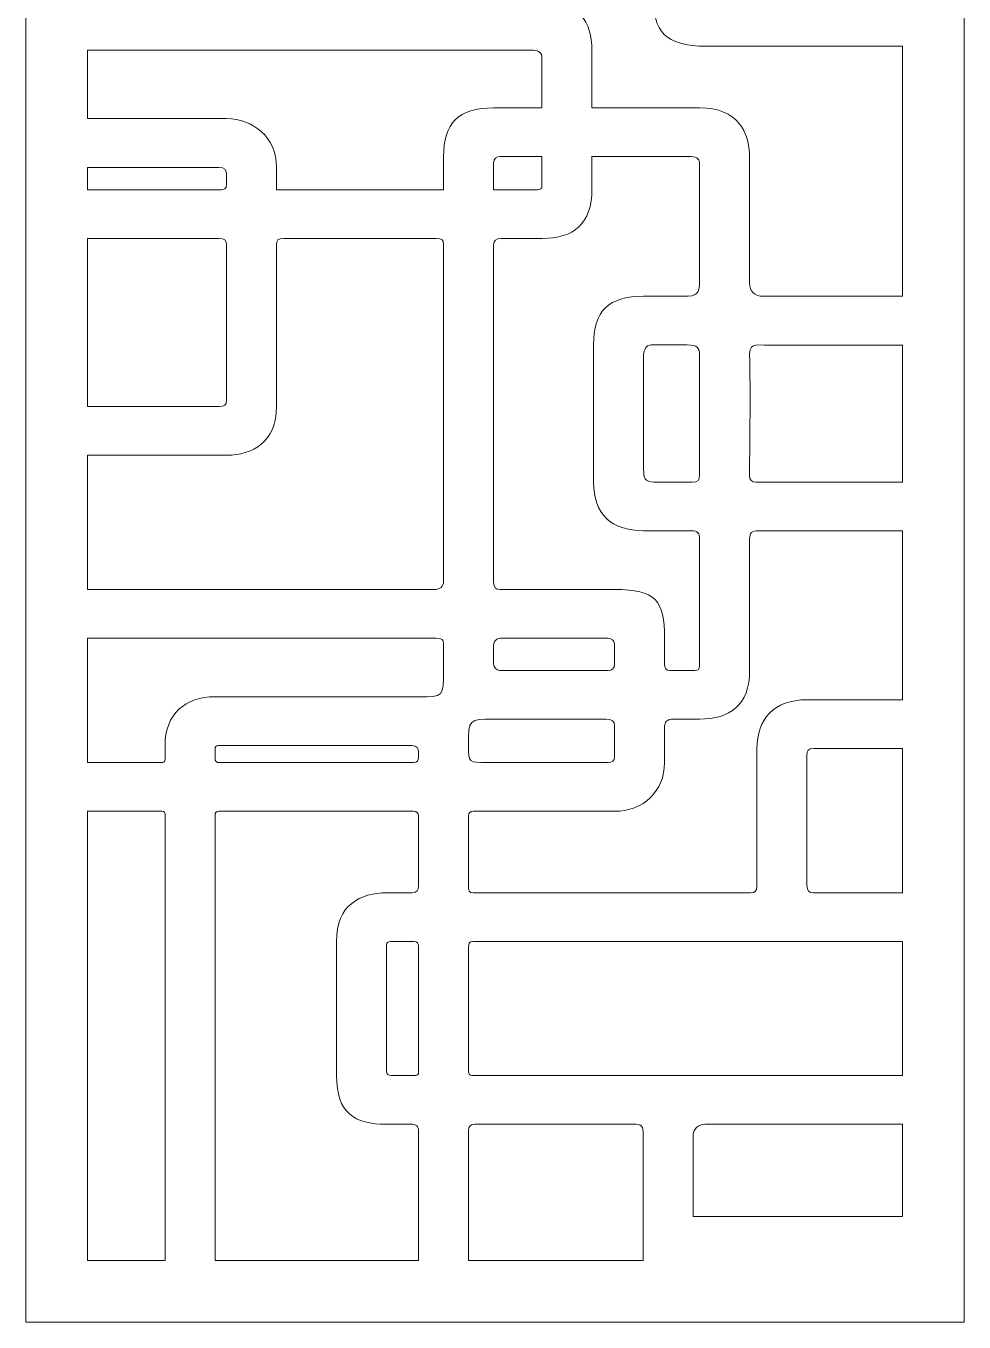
# Model space of a CAD drawing. Header units: centimetres. Extents: x -9.6 to 9.5, y -13.1 to 12.3.
# Drawn here: x -9.55 to -0.71, y -13.14 to -0.93 of the extents above; entities that cross this region are included whole.
import ezdxf

# ---------------------------------------------------------------- set-up
doc = ezdxf.new("R2010")
doc.units = ezdxf.units.CM
doc.header["$MEASUREMENT"] = 0
doc.layers.add('layer 1', color=7, linetype='Continuous')

msp = doc.modelspace()

# ---------------------------------------------------------------- linework, layer by layer
at = {"layer": 'layer 1', "color": 177, "lineweight": 20}
for points, knots in [([(-9.55291, 12.33479), (-9.55291, 12.33479), (-0.70941, 12.33479), (-0.70941, 12.33479), (-0.70941, 12.33479), (-0.70941, 12.33479), (-0.70941, -13.14289), (-0.70941, -13.14289), (-0.70941, -13.14289), (-0.70941, -13.14289), (-9.55291, -13.14289), (-9.55291, -13.14289), (-9.55291, -13.14289), (-9.55291, -13.14289), (-9.55291, 12.33479), (-9.55291, 12.33479)], [0, 0, 0, 0, 0.2, 0.2, 0.2, 0.2, 0.4, 0.4, 0.4, 0.4, 0.6, 0.6, 0.6, 0.6, 1, 1, 1, 1]), ([(-1.28845, -1.11956), (-1.28845, -1.11956), (-3.13707, -1.11956), (-3.13707, -1.11956), (-3.13707, -1.11956), (-3.53477, -1.11956), (-3.63724, -0.97645), (-3.63724, -0.66068), (-3.63724, -0.66068), (-3.63724, -0.38118), (-3.63724, -0.10168), (-3.63724, 0.17783), (-3.63724, 0.17783), (-3.63724, 0.19512), (-3.64864, 0.20872), (-3.66693, 0.20872), (-3.66693, 0.20872), (-4.18879, 0.20872), (-4.71065, 0.20872), (-5.23251, 0.20872), (-5.23251, 0.20872), (-5.26624, 0.20872), (-5.28397, 0.18396), (-5.28397, 0.15199), (-5.28397, 0.15199), (-5.28397, -0.11392), (-5.28397, -0.37984), (-5.28397, -0.64575), (-5.28397, -0.64575), (-5.28397, -0.68088), (-5.26495, -0.69893), (-5.23285, -0.69893), (-5.23285, -0.69893), (-5.05162, -0.69893), (-4.87039, -0.69893), (-4.68915, -0.69893), (-4.68915, -0.69893), (-4.34425, -0.69893), (-4.21772, -0.88742), (-4.21772, -1.15781), (-4.21772, -1.15781), (-4.21772, -1.33886), (-4.21772, -1.51991), (-4.21772, -1.70095), (-4.21772, -1.70095), (-3.87941, -1.70095), (-3.5411, -1.70095), (-3.20279, -1.70095), (-3.20279, -1.70095), (-2.84347, -1.70095), (-2.73135, -1.92992), (-2.73135, -2.15984), (-2.73135, -2.15984), (-2.73135, -2.55643), (-2.73135, -2.95302), (-2.73135, -3.34961), (-2.73135, -3.34961), (-2.73135, -3.43099), (-2.68362, -3.47635), (-2.60334, -3.47635), (-2.60334, -3.47635), (-2.60334, -3.47635), (-1.28845, -3.47635), (-1.28845, -3.47635), (-1.28845, -3.47635), (-1.28845, -3.47635), (-1.28845, -1.11956), (-1.28845, -1.11956)], [0, 0, 0, 0, 0.05555556, 0.05555556, 0.05555556, 0.05555556, 0.11111111, 0.11111111, 0.11111111, 0.11111111, 0.16666667, 0.16666667, 0.16666667, 0.16666667, 0.22222222, 0.22222222, 0.22222222, 0.22222222, 0.27777778, 0.27777778, 0.27777778, 0.27777778, 0.33333333, 0.33333333, 0.33333333, 0.33333333, 0.38888889, 0.38888889, 0.38888889, 0.38888889, 0.44444444, 0.44444444, 0.44444444, 0.44444444, 0.5, 0.5, 0.5, 0.5, 0.55555556, 0.55555556, 0.55555556, 0.55555556, 0.61111111, 0.61111111, 0.61111111, 0.61111111, 0.66666667, 0.66666667, 0.66666667, 0.66666667, 0.72222222, 0.72222222, 0.72222222, 0.72222222, 0.77777778, 0.77777778, 0.77777778, 0.77777778, 0.83333333, 0.83333333, 0.83333333, 0.83333333, 0.88888889, 0.88888889, 0.88888889, 0.88888889, 1, 1, 1, 1]), ([(-8.97387, -1.80235), (-8.97387, -1.80235), (-7.6625, -1.80235), (-7.6625, -1.80235), (-7.6625, -1.80235), (-7.41289, -1.80235), (-7.19106, -1.97613), (-7.19106, -2.26123), (-7.19106, -2.26123), (-7.19106, -2.33146), (-7.19106, -2.40168), (-7.19106, -2.47191), (-7.19106, -2.47191), (-6.666, -2.47191), (-6.14093, -2.47191), (-5.61587, -2.47191), (-5.61587, -2.47191), (-5.61587, -2.36789), (-5.61587, -2.26386), (-5.61587, -2.15984), (-5.61587, -2.15984), (-5.61587, -1.84636), (-5.47779, -1.70095), (-5.14443, -1.70095), (-5.14443, -1.70095), (-4.99267, -1.70095), (-4.84091, -1.70095), (-4.68915, -1.70095), (-4.68915, -1.70095), (-4.68915, -1.54254), (-4.68915, -1.38412), (-4.68915, -1.22571), (-4.68915, -1.22571), (-4.68915, -1.18746), (-4.71293, -1.15781), (-4.77157, -1.15781), (-4.77157, -1.15781), (-4.77157, -1.15781), (-8.97387, -1.15781), (-8.97387, -1.15781), (-8.97387, -1.15781), (-8.97387, -1.15781), (-8.97387, -1.80235), (-8.97387, -1.80235)], [0, 0, 0, 0, 0.08333333, 0.08333333, 0.08333333, 0.08333333, 0.16666667, 0.16666667, 0.16666667, 0.16666667, 0.25, 0.25, 0.25, 0.25, 0.33333333, 0.33333333, 0.33333333, 0.33333333, 0.41666667, 0.41666667, 0.41666667, 0.41666667, 0.5, 0.5, 0.5, 0.5, 0.58333333, 0.58333333, 0.58333333, 0.58333333, 0.66666667, 0.66666667, 0.66666667, 0.66666667, 0.75, 0.75, 0.75, 0.75, 0.83333333, 0.83333333, 0.83333333, 0.83333333, 1, 1, 1, 1]), ([(-3.20279, -6.96043), (-3.20279, -6.55939), (-3.20279, -6.15835), (-3.20279, -5.75732), (-3.20279, -5.75732), (-3.20279, -5.71377), (-3.21819, -5.68533), (-3.27698, -5.68533), (-3.27698, -5.68533), (-3.42811, -5.68533), (-3.57924, -5.68533), (-3.73037, -5.68533), (-3.73037, -5.68533), (-4.03762, -5.68533), (-4.20181, -5.53144), (-4.20181, -5.22644), (-4.20181, -5.22644), (-4.20181, -4.79604), (-4.20181, -4.36564), (-4.20181, -3.93523), (-4.20181, -3.93523), (-4.20181, -3.61107), (-4.06084, -3.47635), (-3.73037, -3.47635), (-3.73037, -3.47635), (-3.60397, -3.47635), (-3.47757, -3.47635), (-3.35117, -3.47635), (-3.35117, -3.47635), (-3.22713, -3.47635), (-3.20279, -3.45066), (-3.20279, -3.34061), (-3.20279, -3.34061), (-3.20279, -2.97217), (-3.20279, -2.60373), (-3.20279, -2.23529), (-3.20279, -2.23529), (-3.20279, -2.18805), (-3.21924, -2.15984), (-3.28208, -2.15984), (-3.28208, -2.15984), (-3.59396, -2.15984), (-3.90584, -2.15984), (-4.21772, -2.15984), (-4.21772, -2.15984), (-4.21772, -2.26348), (-4.21772, -2.36331), (-4.21772, -2.46229), (-4.21772, -2.46229), (-4.21772, -2.79571), (-4.38723, -2.9308), (-4.68915, -2.9308), (-4.68915, -2.9308), (-4.8172, -2.9308), (-4.94525, -2.9308), (-5.07329, -2.9308), (-5.07329, -2.9308), (-5.11807, -2.9308), (-5.14443, -2.95121), (-5.14443, -2.99048), (-5.14443, -2.99048), (-5.14443, -4.05128), (-5.14443, -5.11208), (-5.14443, -6.17288), (-5.14443, -6.17288), (-5.14443, -6.21614), (-5.12375, -6.23931), (-5.08211, -6.23931), (-5.08211, -6.23931), (-4.72299, -6.23931), (-4.36388, -6.23931), (-4.00476, -6.23931), (-4.00476, -6.23931), (-3.61365, -6.23931), (-3.53332, -6.34039), (-3.53332, -6.6982), (-3.53332, -6.6982), (-3.53332, -6.77882), (-3.53332, -6.85944), (-3.53332, -6.94007), (-3.53332, -6.94007), (-3.53332, -6.98254), (-3.516, -7.00172), (-3.48168, -7.00172), (-3.48168, -7.00172), (-3.40324, -7.00172), (-3.3248, -7.00172), (-3.24636, -7.00172), (-3.24636, -7.00172), (-3.21783, -7.00172), (-3.20279, -6.98888), (-3.20279, -6.96043)], [0, 0, 0, 0, 0.04166667, 0.04166667, 0.04166667, 0.04166667, 0.08333333, 0.08333333, 0.08333333, 0.08333333, 0.125, 0.125, 0.125, 0.125, 0.16666667, 0.16666667, 0.16666667, 0.16666667, 0.20833333, 0.20833333, 0.20833333, 0.20833333, 0.25, 0.25, 0.25, 0.25, 0.29166667, 0.29166667, 0.29166667, 0.29166667, 0.33333333, 0.33333333, 0.33333333, 0.33333333, 0.375, 0.375, 0.375, 0.375, 0.41666667, 0.41666667, 0.41666667, 0.41666667, 0.45833333, 0.45833333, 0.45833333, 0.45833333, 0.5, 0.5, 0.5, 0.5, 0.54166667, 0.54166667, 0.54166667, 0.54166667, 0.58333333, 0.58333333, 0.58333333, 0.58333333, 0.625, 0.625, 0.625, 0.625, 0.66666667, 0.66666667, 0.66666667, 0.66666667, 0.70833333, 0.70833333, 0.70833333, 0.70833333, 0.75, 0.75, 0.75, 0.75, 0.79166667, 0.79166667, 0.79166667, 0.79166667, 0.83333333, 0.83333333, 0.83333333, 0.83333333, 0.875, 0.875, 0.875, 0.875, 0.91666667, 0.91666667, 0.91666667, 0.91666667, 1, 1, 1, 1]), ([(-5.14443, -2.47191), (-5.0069, -2.47191), (-4.86937, -2.47191), (-4.73184, -2.47191), (-4.73184, -2.47191), (-4.69853, -2.47191), (-4.68915, -2.45703), (-4.68915, -2.43778), (-4.68915, -2.43778), (-4.68915, -2.34513), (-4.68915, -2.25248), (-4.68915, -2.15984), (-4.68915, -2.15984), (-4.81957, -2.15984), (-4.94999, -2.15984), (-5.08041, -2.15984), (-5.08041, -2.15984), (-5.11669, -2.15984), (-5.14443, -2.17721), (-5.14443, -2.22323), (-5.14443, -2.22323), (-5.14443, -2.30612), (-5.14443, -2.38902), (-5.14443, -2.47191)], [0, 0, 0, 0, 0.14285714, 0.14285714, 0.14285714, 0.14285714, 0.28571429, 0.28571429, 0.28571429, 0.28571429, 0.42857143, 0.42857143, 0.42857143, 0.42857143, 0.57142857, 0.57142857, 0.57142857, 0.57142857, 0.71428571, 0.71428571, 0.71428571, 0.71428571, 1, 1, 1, 1]), ([(-8.97387, -2.47191), (-8.97387, -2.47191), (-7.71249, -2.47191), (-7.71249, -2.47191), (-7.71249, -2.47191), (-7.68325, -2.47191), (-7.6625, -2.46352), (-7.6625, -2.42212), (-7.6625, -2.42212), (-7.6625, -2.39044), (-7.6625, -2.35875), (-7.6625, -2.32707), (-7.6625, -2.32707), (-7.6625, -2.28722), (-7.67641, -2.26123), (-7.73477, -2.26123), (-7.73477, -2.26123), (-7.73477, -2.26123), (-8.97387, -2.26123), (-8.97387, -2.26123), (-8.97387, -2.26123), (-8.97387, -2.26123), (-8.97387, -2.47191), (-8.97387, -2.47191)], [0, 0, 0, 0, 0.14285714, 0.14285714, 0.14285714, 0.14285714, 0.28571429, 0.28571429, 0.28571429, 0.28571429, 0.42857143, 0.42857143, 0.42857143, 0.42857143, 0.57142857, 0.57142857, 0.57142857, 0.57142857, 0.71428571, 0.71428571, 0.71428571, 0.71428571, 1, 1, 1, 1]), ([(-8.97387, -6.23931), (-8.97387, -6.23931), (-5.70628, -6.23931), (-5.70628, -6.23931), (-5.70628, -6.23931), (-5.64635, -6.23931), (-5.61587, -6.21095), (-5.61587, -6.16313), (-5.61587, -6.16313), (-5.61587, -5.10499), (-5.61587, -4.04685), (-5.61587, -2.98871), (-5.61587, -2.98871), (-5.61587, -2.9445), (-5.63102, -2.9308), (-5.68664, -2.9308), (-5.68664, -2.9308), (-6.16627, -2.9308), (-6.64591, -2.9308), (-7.12554, -2.9308), (-7.12554, -2.9308), (-7.17735, -2.9308), (-7.19106, -2.94446), (-7.19106, -2.99268), (-7.19106, -2.99268), (-7.19106, -3.50015), (-7.19106, -4.00762), (-7.19106, -4.51509), (-7.19106, -4.51509), (-7.19106, -4.85191), (-7.41589, -4.97397), (-7.6625, -4.97397), (-7.6625, -4.97397), (-7.6625, -4.97397), (-8.97387, -4.97397), (-8.97387, -4.97397), (-8.97387, -4.97397), (-8.97387, -4.97397), (-8.97387, -6.23931), (-8.97387, -6.23931)], [0, 0, 0, 0, 0.09090909, 0.09090909, 0.09090909, 0.09090909, 0.18181818, 0.18181818, 0.18181818, 0.18181818, 0.27272727, 0.27272727, 0.27272727, 0.27272727, 0.36363636, 0.36363636, 0.36363636, 0.36363636, 0.45454545, 0.45454545, 0.45454545, 0.45454545, 0.54545455, 0.54545455, 0.54545455, 0.54545455, 0.63636364, 0.63636364, 0.63636364, 0.63636364, 0.72727273, 0.72727273, 0.72727273, 0.72727273, 0.81818182, 0.81818182, 0.81818182, 0.81818182, 1, 1, 1, 1]), ([(-8.97387, -4.51509), (-8.97387, -4.51509), (-7.7301, -4.51509), (-7.7301, -4.51509), (-7.7301, -4.51509), (-7.68347, -4.51509), (-7.6625, -4.50104), (-7.6625, -4.45562), (-7.6625, -4.45562), (-7.6625, -3.96797), (-7.6625, -3.48033), (-7.6625, -2.99268), (-7.6625, -2.99268), (-7.6625, -2.94957), (-7.68101, -2.9308), (-7.73319, -2.9308), (-7.73319, -2.9308), (-7.73319, -2.9308), (-8.97387, -2.9308), (-8.97387, -2.9308), (-8.97387, -2.9308), (-8.97387, -2.9308), (-8.97387, -4.51509), (-8.97387, -4.51509)], [0, 0, 0, 0, 0.14285714, 0.14285714, 0.14285714, 0.14285714, 0.28571429, 0.28571429, 0.28571429, 0.28571429, 0.42857143, 0.42857143, 0.42857143, 0.42857143, 0.57142857, 0.57142857, 0.57142857, 0.57142857, 0.71428571, 0.71428571, 0.71428571, 0.71428571, 1, 1, 1, 1]), ([(-3.63514, -5.22644), (-3.49442, -5.22644), (-3.4038, -5.22644), (-3.26923, -5.22644), (-3.26923, -5.22644), (-3.21622, -5.22644), (-3.20279, -5.21267), (-3.20279, -5.16121), (-3.20279, -5.16121), (-3.20279, -4.78042), (-3.20279, -4.4169), (-3.20279, -4.03611), (-3.20279, -4.03611), (-3.20279, -3.95809), (-3.22813, -3.93523), (-3.3182, -3.93523), (-3.3182, -3.93523), (-3.43197, -3.93523), (-3.54575, -3.93523), (-3.65953, -3.93523), (-3.65953, -3.93523), (-3.70467, -3.93523), (-3.73037, -3.98795), (-3.73037, -4.02117), (-3.73037, -4.02117), (-3.73037, -4.39499), (-3.73037, -4.7392), (-3.73037, -5.10992), (-3.73037, -5.10992), (-3.73037, -5.18784), (-3.71957, -5.22644), (-3.63514, -5.22644)], [0, 0, 0, 0, 0.11111111, 0.11111111, 0.11111111, 0.11111111, 0.22222222, 0.22222222, 0.22222222, 0.22222222, 0.33333333, 0.33333333, 0.33333333, 0.33333333, 0.44444444, 0.44444444, 0.44444444, 0.44444444, 0.55555556, 0.55555556, 0.55555556, 0.55555556, 0.66666667, 0.66666667, 0.66666667, 0.66666667, 0.77777778, 0.77777778, 0.77777778, 0.77777778, 1, 1, 1, 1]), ([(-1.28845, -3.93572), (-1.70244, -3.93706), (-2.31663, -3.94042), (-2.6569, -3.93523), (-2.6569, -3.93523), (-2.70426, -3.93451), (-2.73279, -3.96363), (-2.73135, -4.01796), (-2.73135, -4.01796), (-2.72088, -4.41203), (-2.73135, -4.77171), (-2.73135, -5.16592), (-2.73135, -5.16592), (-2.73135, -5.21173), (-2.71058, -5.22644), (-2.66959, -5.22644), (-2.66959, -5.22644), (-2.66959, -5.22644), (-1.28845, -5.22644), (-1.28845, -5.22644), (-1.28845, -5.22644), (-1.28845, -5.22644), (-1.28845, -3.93572), (-1.28845, -3.93572)], [0, 0, 0, 0, 0.14285714, 0.14285714, 0.14285714, 0.14285714, 0.28571429, 0.28571429, 0.28571429, 0.28571429, 0.42857143, 0.42857143, 0.42857143, 0.42857143, 0.57142857, 0.57142857, 0.57142857, 0.57142857, 0.71428571, 0.71428571, 0.71428571, 0.71428571, 1, 1, 1, 1]), ([(-1.28845, -5.68533), (-1.28845, -5.68533), (-2.64589, -5.68533), (-2.64589, -5.68533), (-2.64589, -5.68533), (-2.71223, -5.68533), (-2.73135, -5.70594), (-2.73135, -5.76055), (-2.73135, -5.76055), (-2.73135, -6.18438), (-2.73135, -6.57789), (-2.73135, -7.00172), (-2.73135, -7.00172), (-2.73135, -7.33275), (-2.91909, -7.4606), (-3.20279, -7.4606), (-3.20279, -7.4606), (-3.28542, -7.4606), (-3.36805, -7.4606), (-3.45069, -7.4606), (-3.45069, -7.4606), (-3.50888, -7.4606), (-3.53332, -7.48947), (-3.53332, -7.53745), (-3.53332, -7.53745), (-3.53332, -7.64846), (-3.53332, -7.75946), (-3.53332, -7.87047), (-3.53332, -7.87047), (-3.53332, -8.13937), (-3.73208, -8.32935), (-4.00476, -8.32935), (-4.00476, -8.32935), (-4.44885, -8.32935), (-4.89295, -8.32935), (-5.33704, -8.32935), (-5.33704, -8.32935), (-5.36628, -8.32935), (-5.38001, -8.34273), (-5.38001, -8.37135), (-5.38001, -8.37135), (-5.38001, -8.59824), (-5.38001, -8.82512), (-5.38001, -9.052), (-5.38001, -9.052), (-5.38001, -9.08326), (-5.3699, -9.09738), (-5.33847, -9.09738), (-5.33847, -9.09738), (-4.4661, -9.09738), (-3.59372, -9.09738), (-2.72134, -9.09738), (-2.72134, -9.09738), (-2.68317, -9.09738), (-2.66185, -9.0851), (-2.66185, -9.03794), (-2.66185, -9.03794), (-2.66185, -8.60441), (-2.66185, -8.17088), (-2.66185, -7.73736), (-2.66185, -7.73736), (-2.66185, -7.46408), (-2.50343, -7.27847), (-2.19041, -7.27847), (-2.19041, -7.27847), (-2.19041, -7.27847), (-1.28845, -7.27847), (-1.28845, -7.27847), (-1.28845, -7.27847), (-1.28845, -7.27847), (-1.28845, -5.68533), (-1.28845, -5.68533)], [0, 0, 0, 0, 0.05263158, 0.05263158, 0.05263158, 0.05263158, 0.10526316, 0.10526316, 0.10526316, 0.10526316, 0.15789474, 0.15789474, 0.15789474, 0.15789474, 0.21052632, 0.21052632, 0.21052632, 0.21052632, 0.26315789, 0.26315789, 0.26315789, 0.26315789, 0.31578947, 0.31578947, 0.31578947, 0.31578947, 0.36842105, 0.36842105, 0.36842105, 0.36842105, 0.42105263, 0.42105263, 0.42105263, 0.42105263, 0.47368421, 0.47368421, 0.47368421, 0.47368421, 0.52631579, 0.52631579, 0.52631579, 0.52631579, 0.57894737, 0.57894737, 0.57894737, 0.57894737, 0.63157895, 0.63157895, 0.63157895, 0.63157895, 0.68421053, 0.68421053, 0.68421053, 0.68421053, 0.73684211, 0.73684211, 0.73684211, 0.73684211, 0.78947368, 0.78947368, 0.78947368, 0.78947368, 0.84210526, 0.84210526, 0.84210526, 0.84210526, 0.89473684, 0.89473684, 0.89473684, 0.89473684, 1, 1, 1, 1]), ([(-8.97387, -7.87047), (-8.97387, -7.87047), (-8.27991, -7.87047), (-8.27991, -7.87047), (-8.27991, -7.87047), (-8.2531, -7.87047), (-8.24169, -7.86096), (-8.24169, -7.84278), (-8.24169, -7.84278), (-8.24169, -7.7983), (-8.24169, -7.75382), (-8.24169, -7.70935), (-8.24169, -7.70935), (-8.24169, -7.41138), (-8.04934, -7.25046), (-7.77025, -7.25046), (-7.77025, -7.25046), (-7.13065, -7.25046), (-6.49105, -7.25046), (-5.85145, -7.25046), (-5.85145, -7.25046), (-5.61756, -7.25046), (-5.61587, -7.25053), (-5.61587, -7.00172), (-5.61587, -7.00172), (-5.61587, -6.91793), (-5.61587, -6.83415), (-5.61587, -6.75036), (-5.61587, -6.75036), (-5.61587, -6.71331), (-5.62654, -6.6982), (-5.68639, -6.6982), (-5.68639, -6.6982), (-5.68639, -6.6982), (-8.97387, -6.6982), (-8.97387, -6.6982), (-8.97387, -6.6982), (-8.97387, -6.6982), (-8.97387, -7.87047), (-8.97387, -7.87047)], [0, 0, 0, 0, 0.09090909, 0.09090909, 0.09090909, 0.09090909, 0.18181818, 0.18181818, 0.18181818, 0.18181818, 0.27272727, 0.27272727, 0.27272727, 0.27272727, 0.36363636, 0.36363636, 0.36363636, 0.36363636, 0.45454545, 0.45454545, 0.45454545, 0.45454545, 0.54545455, 0.54545455, 0.54545455, 0.54545455, 0.63636364, 0.63636364, 0.63636364, 0.63636364, 0.72727273, 0.72727273, 0.72727273, 0.72727273, 0.81818182, 0.81818182, 0.81818182, 0.81818182, 1, 1, 1, 1]), ([(-5.08737, -7.00172), (-4.74624, -7.00172), (-4.4051, -7.00172), (-4.06397, -7.00172), (-4.06397, -7.00172), (-4.02709, -7.00172), (-4.00476, -6.98219), (-4.00476, -6.94481), (-4.00476, -6.94481), (-4.00476, -6.88059), (-4.00476, -6.81636), (-4.00476, -6.75214), (-4.00476, -6.75214), (-4.00476, -6.71867), (-4.03362, -6.6982), (-4.07098, -6.6982), (-4.07098, -6.6982), (-4.40209, -6.6982), (-4.73319, -6.6982), (-5.0643, -6.6982), (-5.0643, -6.6982), (-5.1187, -6.6982), (-5.14443, -6.72203), (-5.14443, -6.76459), (-5.14443, -6.76459), (-5.14443, -6.82387), (-5.14443, -6.88315), (-5.14443, -6.94244), (-5.14443, -6.94244), (-5.14443, -6.97039), (-5.11385, -7.00172), (-5.08737, -7.00172)], [0, 0, 0, 0, 0.11111111, 0.11111111, 0.11111111, 0.11111111, 0.22222222, 0.22222222, 0.22222222, 0.22222222, 0.33333333, 0.33333333, 0.33333333, 0.33333333, 0.44444444, 0.44444444, 0.44444444, 0.44444444, 0.55555556, 0.55555556, 0.55555556, 0.55555556, 0.66666667, 0.66666667, 0.66666667, 0.66666667, 0.77777778, 0.77777778, 0.77777778, 0.77777778, 1, 1, 1, 1]), ([(-4.08489, -7.4606), (-4.43807, -7.4606), (-4.79125, -7.4606), (-5.14443, -7.4606), (-5.14443, -7.4606), (-5.38049, -7.4606), (-5.38001, -7.46054), (-5.38001, -7.70935), (-5.38001, -7.70935), (-5.38001, -7.87074), (-5.37778, -7.87047), (-5.20811, -7.87047), (-5.20811, -7.87047), (-4.82893, -7.87047), (-4.44975, -7.87047), (-4.07057, -7.87047), (-4.07057, -7.87047), (-4.02054, -7.87047), (-4.00476, -7.85398), (-4.00476, -7.81543), (-4.00476, -7.81543), (-4.00476, -7.71637), (-4.00476, -7.6173), (-4.00476, -7.51824), (-4.00476, -7.51824), (-4.00476, -7.48789), (-4.02848, -7.4606), (-4.08489, -7.4606)], [0, 0, 0, 0, 0.125, 0.125, 0.125, 0.125, 0.25, 0.25, 0.25, 0.25, 0.375, 0.375, 0.375, 0.375, 0.5, 0.5, 0.5, 0.5, 0.625, 0.625, 0.625, 0.625, 0.75, 0.75, 0.75, 0.75, 1, 1, 1, 1]), ([(-5.85145, -7.81893), (-5.85145, -7.79797), (-5.85145, -7.78961), (-5.85145, -7.76548), (-5.85145, -7.76548), (-5.85145, -7.74068), (-5.86824, -7.70935), (-5.91453, -7.70935), (-5.91453, -7.70935), (-6.52344, -7.70935), (-7.13235, -7.70935), (-7.74126, -7.70935), (-7.74126, -7.70935), (-7.75977, -7.70935), (-7.77025, -7.7225), (-7.77025, -7.73747), (-7.77025, -7.73747), (-7.77025, -7.76695), (-7.77025, -7.79947), (-7.77025, -7.8259), (-7.77025, -7.8259), (-7.77025, -7.86018), (-7.75979, -7.87047), (-7.722, -7.87047), (-7.722, -7.87047), (-7.11071, -7.87047), (-6.50787, -7.87047), (-5.89613, -7.87047), (-5.89613, -7.87047), (-5.86658, -7.87047), (-5.85145, -7.84984), (-5.85145, -7.81893)], [0, 0, 0, 0, 0.11111111, 0.11111111, 0.11111111, 0.11111111, 0.22222222, 0.22222222, 0.22222222, 0.22222222, 0.33333333, 0.33333333, 0.33333333, 0.33333333, 0.44444444, 0.44444444, 0.44444444, 0.44444444, 0.55555556, 0.55555556, 0.55555556, 0.55555556, 0.66666667, 0.66666667, 0.66666667, 0.66666667, 0.77777778, 0.77777778, 0.77777778, 0.77777778, 1, 1, 1, 1]), ([(-1.28845, -7.73736), (-1.28845, -7.73736), (-2.12483, -7.73736), (-2.12483, -7.73736), (-2.12483, -7.73736), (-2.18484, -7.73736), (-2.19041, -7.75673), (-2.19041, -7.80111), (-2.19041, -7.80111), (-2.19041, -8.20957), (-2.19041, -8.61803), (-2.19041, -9.02649), (-2.19041, -9.02649), (-2.19041, -9.07932), (-2.16964, -9.09738), (-2.13101, -9.09738), (-2.13101, -9.09738), (-2.13101, -9.09738), (-1.28845, -9.09738), (-1.28845, -9.09738), (-1.28845, -9.09738), (-1.28845, -9.09738), (-1.28845, -7.73736), (-1.28845, -7.73736)], [0, 0, 0, 0, 0.14285714, 0.14285714, 0.14285714, 0.14285714, 0.28571429, 0.28571429, 0.28571429, 0.28571429, 0.42857143, 0.42857143, 0.42857143, 0.42857143, 0.57142857, 0.57142857, 0.57142857, 0.57142857, 0.71428571, 0.71428571, 0.71428571, 0.71428571, 1, 1, 1, 1]), ([(-8.24169, -12.56385), (-8.24169, -12.56385), (-8.24169, -8.35407), (-8.24169, -8.35407), (-8.24169, -8.35407), (-8.24169, -8.3442), (-8.24718, -8.32935), (-8.26766, -8.32935), (-8.26766, -8.32935), (-8.26766, -8.32935), (-8.97387, -8.32935), (-8.97387, -8.32935), (-8.97387, -8.32935), (-8.97387, -8.32935), (-8.97387, -12.56385), (-8.97387, -12.56385), (-8.97387, -12.56385), (-8.97387, -12.56385), (-8.24169, -12.56385), (-8.24169, -12.56385)], [0, 0, 0, 0, 0.16666667, 0.16666667, 0.16666667, 0.16666667, 0.33333333, 0.33333333, 0.33333333, 0.33333333, 0.5, 0.5, 0.5, 0.5, 0.66666667, 0.66666667, 0.66666667, 0.66666667, 1, 1, 1, 1]), ([(-5.85145, -12.56385), (-5.85145, -12.56385), (-5.85145, -11.34504), (-5.85145, -11.34504), (-5.85145, -11.34504), (-5.85145, -11.30016), (-5.87433, -11.27837), (-5.92691, -11.27837), (-5.92691, -11.27837), (-6.00236, -11.27837), (-6.07781, -11.27837), (-6.15327, -11.27837), (-6.15327, -11.27837), (-6.4598, -11.27837), (-6.62471, -11.17361), (-6.62471, -10.81948), (-6.62471, -10.81948), (-6.62471, -10.39841), (-6.62471, -9.97734), (-6.62471, -9.55626), (-6.62471, -9.55626), (-6.63048, -9.20927), (-6.39585, -9.09889), (-6.15327, -9.09738), (-6.15327, -9.09738), (-6.0731, -9.09738), (-5.99293, -9.09738), (-5.91276, -9.09738), (-5.91276, -9.09738), (-5.86719, -9.09738), (-5.85145, -9.07209), (-5.85145, -9.03499), (-5.85145, -9.03499), (-5.85145, -8.81378), (-5.85145, -8.59257), (-5.85145, -8.37135), (-5.85145, -8.37135), (-5.85145, -8.34661), (-5.86758, -8.32935), (-5.90306, -8.32935), (-5.90306, -8.32935), (-6.51402, -8.32935), (-7.12498, -8.32935), (-7.73594, -8.32935), (-7.73594, -8.32935), (-7.75843, -8.32935), (-7.77025, -8.34495), (-7.77025, -8.36537), (-7.77025, -8.36537), (-7.77025, -8.36537), (-7.77025, -12.56385), (-7.77025, -12.56385), (-7.77025, -12.56385), (-7.77025, -12.56385), (-5.85145, -12.56385), (-5.85145, -12.56385)], [0, 0, 0, 0, 0.06666667, 0.06666667, 0.06666667, 0.06666667, 0.13333333, 0.13333333, 0.13333333, 0.13333333, 0.2, 0.2, 0.2, 0.2, 0.26666667, 0.26666667, 0.26666667, 0.26666667, 0.33333333, 0.33333333, 0.33333333, 0.33333333, 0.4, 0.4, 0.4, 0.4, 0.46666667, 0.46666667, 0.46666667, 0.46666667, 0.53333333, 0.53333333, 0.53333333, 0.53333333, 0.6, 0.6, 0.6, 0.6, 0.66666667, 0.66666667, 0.66666667, 0.66666667, 0.73333333, 0.73333333, 0.73333333, 0.73333333, 0.8, 0.8, 0.8, 0.8, 0.86666667, 0.86666667, 0.86666667, 0.86666667, 1, 1, 1, 1]), ([(-6.11083, -10.81948), (-6.03382, -10.81948), (-5.95682, -10.81948), (-5.87982, -10.81948), (-5.87982, -10.81948), (-5.86116, -10.81948), (-5.85145, -10.80742), (-5.85145, -10.79076), (-5.85145, -10.79076), (-5.85145, -10.39186), (-5.85145, -9.99296), (-5.85145, -9.59406), (-5.85145, -9.59406), (-5.85145, -9.57666), (-5.86393, -9.55626), (-5.8939, -9.55626), (-5.8939, -9.55626), (-5.96752, -9.55626), (-6.04114, -9.55626), (-6.11477, -9.55626), (-6.11477, -9.55626), (-6.14198, -9.55626), (-6.15327, -9.56906), (-6.15327, -9.58275), (-6.15327, -9.58275), (-6.15327, -9.98212), (-6.15327, -10.38147), (-6.15327, -10.78083), (-6.15327, -10.78083), (-6.15327, -10.80839), (-6.1345, -10.81948), (-6.11083, -10.81948)], [0, 0, 0, 0, 0.11111111, 0.11111111, 0.11111111, 0.11111111, 0.22222222, 0.22222222, 0.22222222, 0.22222222, 0.33333333, 0.33333333, 0.33333333, 0.33333333, 0.44444444, 0.44444444, 0.44444444, 0.44444444, 0.55555556, 0.55555556, 0.55555556, 0.55555556, 0.66666667, 0.66666667, 0.66666667, 0.66666667, 0.77777778, 0.77777778, 0.77777778, 0.77777778, 1, 1, 1, 1]), ([(-1.28845, -9.55626), (-1.28845, -9.55626), (-5.33861, -9.55626), (-5.33861, -9.55626), (-5.33861, -9.55626), (-5.37552, -9.55626), (-5.38001, -9.57988), (-5.38001, -9.60957), (-5.38001, -9.60957), (-5.38001, -9.99971), (-5.38001, -10.38986), (-5.38001, -10.78001), (-5.38001, -10.78001), (-5.38001, -10.8084), (-5.36759, -10.81948), (-5.34861, -10.81948), (-5.34861, -10.81948), (-5.34861, -10.81948), (-1.28845, -10.81948), (-1.28845, -10.81948), (-1.28845, -10.81948), (-1.28845, -10.81948), (-1.28845, -9.55626), (-1.28845, -9.55626)], [0, 0, 0, 0, 0.14285714, 0.14285714, 0.14285714, 0.14285714, 0.28571429, 0.28571429, 0.28571429, 0.28571429, 0.42857143, 0.42857143, 0.42857143, 0.42857143, 0.57142857, 0.57142857, 0.57142857, 0.57142857, 0.71428571, 0.71428571, 0.71428571, 0.71428571, 1, 1, 1, 1]), ([(-3.73328, -12.56385), (-3.73328, -12.56385), (-3.73328, -12.14776), (-3.73328, -12.14776), (-3.73328, -12.14776), (-3.73328, -11.87939), (-3.73328, -11.64853), (-3.73328, -11.38016), (-3.73328, -11.38016), (-3.73328, -11.29373), (-3.74716, -11.27837), (-3.83355, -11.27837), (-3.83355, -11.27837), (-4.33371, -11.27837), (-4.81724, -11.27837), (-5.31978, -11.27837), (-5.31978, -11.27837), (-5.36233, -11.27837), (-5.38001, -11.29738), (-5.38001, -11.33879), (-5.38001, -11.33879), (-5.38001, -11.33879), (-5.38001, -12.56385), (-5.38001, -12.56385), (-5.38001, -12.56385), (-5.38001, -12.56385), (-3.73328, -12.56385), (-3.73328, -12.56385)], [0, 0, 0, 0, 0.125, 0.125, 0.125, 0.125, 0.25, 0.25, 0.25, 0.25, 0.375, 0.375, 0.375, 0.375, 0.5, 0.5, 0.5, 0.5, 0.625, 0.625, 0.625, 0.625, 0.75, 0.75, 0.75, 0.75, 1, 1, 1, 1]), ([(-1.28845, -11.27837), (-1.28845, -11.27837), (-3.15342, -11.27837), (-3.15342, -11.27837), (-3.15342, -11.27837), (-3.21966, -11.27837), (-3.26185, -11.33232), (-3.26185, -11.375), (-3.26185, -11.375), (-3.26185, -11.64895), (-3.26185, -11.87381), (-3.26185, -12.14776), (-3.26185, -12.14776), (-3.26185, -12.14776), (-1.28845, -12.14776), (-1.28845, -12.14776), (-1.28845, -12.14776), (-1.28845, -12.14776), (-1.28845, -11.27837), (-1.28845, -11.27837)], [0, 0, 0, 0, 0.16666667, 0.16666667, 0.16666667, 0.16666667, 0.33333333, 0.33333333, 0.33333333, 0.33333333, 0.5, 0.5, 0.5, 0.5, 0.66666667, 0.66666667, 0.66666667, 0.66666667, 1, 1, 1, 1])]:
    msp.add_open_spline(points, degree=3, knots=knots, dxfattribs=at)

doc.saveas('drawing.dxf')
